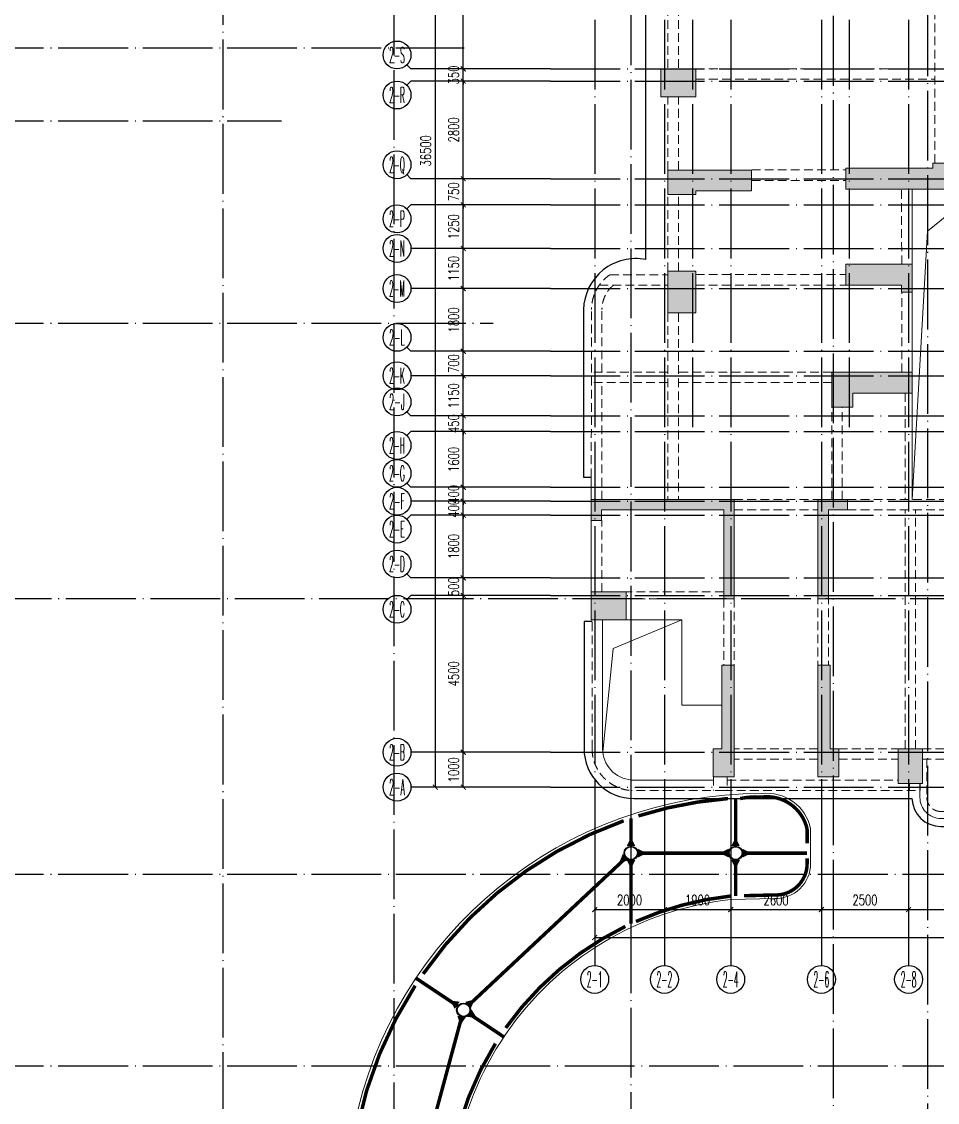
# Model space of a CAD drawing. Header units: millimetres. Extents: x 1089227 to 13101469, y 618865 to 10240562.
# Drawn here: x 2766559 to 2792816, y 4874712 to 4905709 of the extents above; entities that cross this region are included whole.
import ezdxf
from ezdxf.enums import TextEntityAlignment as Align

# ---------------------------------------------------------------- set-up
doc = ezdxf.new("R2010")
doc.units = ezdxf.units.MM
doc.header["$LTSCALE"] = 1000
doc.header["$PDMODE"] = 3
doc.header["$PDSIZE"] = 200
doc.linetypes.add('DOTE', pattern=[2.42, 2, -0.2, 0.02, -0.2])
doc.linetypes.add('HIDDEN', pattern=[0.375, 0.25, -0.125])
doc.layers.get('0').update_dxf_attribs({"linetype": 'CONTINUOUS'})
doc.layers.get('Defpoints').update_dxf_attribs({"linetype": 'CONTINUOUS'})
doc.layers.add('0914调整', color=1, linetype='CONTINUOUS', plot=False)
for name, color, linetype in [('AXIS', 3, 'CONTINUOUS'), ('AXIS_TEXT', 7, 'CONTINUOUS'), ('C-H', 8, 'CONTINUOUS'), ('DOTE', 1, 'DOTE'), ('STPM_RBEAM_SIG', 2, 'CONTINUOUS'), ('STPM_RBEAM_THICK', 3, 'CONTINUOUS'), ('降板范围', 7, 'CONTINUOUS')]:
    doc.layers.add(name, color=color, linetype=linetype)
for name, color, linetype, lineweight in [('S-BEAM-DASH', 4, 'HIDDEN', 0), ('S-HOLE', 11, 'CONTINUOUS', 0), ('S-WALL', 31, 'CONTINUOUS', 0)]:
    doc.layers.add(name, color=color, linetype=linetype, lineweight=lineweight)
doc.styles.add('_TCH_AXIS', font='COMPLEX', dxfattribs={"bigfont": 'AllInOneBig.shx'})
doc.styles.add('_TCH_DIM_T3', font='SIMPLEX', dxfattribs={"width": 0.705882, "bigfont": 'AllInOneBig.shx'})
doc.styles.add('COMPLEX', font='COMPLEX', dxfattribs={"bigfont": 'AllInOneBig.shx'})
doc.dimstyles.new('_TCH_ARCH&&100', dxfattribs={"dimtxt": 297.5, "dimasz": 100, "dimexe": 250, "dimexo": 300, "dimgap": 126.25, "dimtad": 1, "dimdec": 0, "dimzin": 0, "dimdsep": 46, "dimtxsty": '_TCH_DIM_T3', "dimblk": 'ARCHTICK', "dimcen": 0.09, "dimclrt": 7, "dimazin": 2, "dimtfac": 1, "dimtdec": 0, "dimtix": 1, "dimtmove": 2, "dimatfit": 3, "dimfxl": 0, "dimtolj": 1, "dimtzin": 0, "dimarcsym": 0})

# ---------------------------------------------------------------- blocks, each defined once
blk = doc.blocks.new('_AXISO')
blk.add_circle((0, 0), 0.5)
at = {"layer": 'AXIS_TEXT', "style": 'COMPLEX', "width": 1.041667}
blk.add_attdef('A', text='', height=0.56, dxfattribs=at).set_placement((-0.25, -0.28), (0.25, -0.28), align=Align.FIT)
blk = doc.blocks.new('_ArchTick')
at = {"color": 0, "linetype": 'ByBlock', "const_width": 0.3}
blk.add_lwpolyline([(-0.71, -0.71), (0.71, 0.71)], dxfattribs=at)
blk = doc.blocks.new('*D205')
at = {"layer": 'AXIS', "color": 0, "lineweight": -2, "transparency": 16777216}
for p, q in [((-92891, 57228), (-92891, 53978)), ((-61741, 57228), (-61741, 53978)), ((-92891, 54228), (-61741, 54228))]:
    blk.add_line(p, q, dxfattribs=at)
at = {"layer": 'Defpoints', "color": 0, "transparency": 16777216}
for p in [(-92891, 57528), (-61741, 57528), (-61741, 54228)]:
    blk.add_point(p, dxfattribs=at)
at = {"layer": 'AXIS', "color": 0, "lineweight": -2, "transparency": 16777216, "xscale": 100, "yscale": 100, "zscale": 100, "rotation": 180}
blk.add_blockref('_ArchTick', (-92891, 54228), dxfattribs=at)
at = {"layer": 'AXIS', "color": 0, "lineweight": -2, "transparency": 16777216, "xscale": 100, "yscale": 100, "zscale": 100}
blk.add_blockref('_ArchTick', (-61741, 54228), dxfattribs=at)
at = {"layer": 'AXIS', "color": 7, "transparency": 16777216, "insert": (-77316, 54503), "char_height": 297.5, "attachment_point": 5, "style": '_TCH_DIM_T3'}
blk.add_mtext('\\A1;31150', dxfattribs=at)
blk = doc.blocks.new('*D206')
at = {"layer": 'AXIS', "color": 0, "lineweight": -2, "transparency": 16777216}
for p, q in [((-92891, 57228), (-92891, 54778)), ((-90891, 57228), (-90891, 54778)), ((-92891, 55028), (-90891, 55028))]:
    blk.add_line(p, q, dxfattribs=at)
at = {"layer": 'Defpoints', "color": 0, "transparency": 16777216}
for p in [(-92891, 57528), (-90891, 57528), (-90891, 55028)]:
    blk.add_point(p, dxfattribs=at)
at = {"layer": 'AXIS', "color": 0, "lineweight": -2, "transparency": 16777216, "xscale": 100, "yscale": 100, "zscale": 100, "rotation": 180}
blk.add_blockref('_ArchTick', (-92891, 55028), dxfattribs=at)
at = {"layer": 'AXIS', "color": 0, "lineweight": -2, "transparency": 16777216, "xscale": 100, "yscale": 100, "zscale": 100}
blk.add_blockref('_ArchTick', (-90891, 55028), dxfattribs=at)
at = {"layer": 'AXIS', "color": 7, "transparency": 16777216, "insert": (-91891, 55303), "char_height": 297.5, "attachment_point": 5, "style": '_TCH_DIM_T3'}
blk.add_mtext('\\A1;2000', dxfattribs=at)
blk = doc.blocks.new('*D207')
at = {"layer": 'AXIS', "color": 0, "lineweight": -2, "transparency": 16777216}
for p, q in [((-90891, 57228), (-90891, 54778)), ((-88991, 57228), (-88991, 54778)), ((-90891, 55028), (-88991, 55028))]:
    blk.add_line(p, q, dxfattribs=at)
at = {"layer": 'Defpoints', "color": 0, "transparency": 16777216}
for p in [(-90891, 57528), (-88991, 57528), (-88991, 55028)]:
    blk.add_point(p, dxfattribs=at)
at = {"layer": 'AXIS', "color": 0, "lineweight": -2, "transparency": 16777216, "xscale": 100, "yscale": 100, "zscale": 100, "rotation": 180}
blk.add_blockref('_ArchTick', (-90891, 55028), dxfattribs=at)
at = {"layer": 'AXIS', "color": 0, "lineweight": -2, "transparency": 16777216, "xscale": 100, "yscale": 100, "zscale": 100}
blk.add_blockref('_ArchTick', (-88991, 55028), dxfattribs=at)
at = {"layer": 'AXIS', "color": 7, "transparency": 16777216, "insert": (-89941, 55303), "char_height": 297.5, "attachment_point": 5, "style": '_TCH_DIM_T3'}
blk.add_mtext('\\A1;1900', dxfattribs=at)
blk = doc.blocks.new('*D208')
at = {"layer": 'AXIS', "color": 0, "lineweight": -2, "transparency": 16777216}
for p, q in [((-88991, 57228), (-88991, 54778)), ((-86391, 57228), (-86391, 54778)), ((-88991, 55028), (-86391, 55028))]:
    blk.add_line(p, q, dxfattribs=at)
at = {"layer": 'Defpoints', "color": 0, "transparency": 16777216}
for p in [(-88991, 57528), (-86391, 57528), (-86391, 55028)]:
    blk.add_point(p, dxfattribs=at)
at = {"layer": 'AXIS', "color": 0, "lineweight": -2, "transparency": 16777216, "xscale": 100, "yscale": 100, "zscale": 100, "rotation": 180}
blk.add_blockref('_ArchTick', (-88991, 55028), dxfattribs=at)
at = {"layer": 'AXIS', "color": 0, "lineweight": -2, "transparency": 16777216, "xscale": 100, "yscale": 100, "zscale": 100}
blk.add_blockref('_ArchTick', (-86391, 55028), dxfattribs=at)
at = {"layer": 'AXIS', "color": 7, "transparency": 16777216, "insert": (-87691, 55303), "char_height": 297.5, "attachment_point": 5, "style": '_TCH_DIM_T3'}
blk.add_mtext('\\A1;2600', dxfattribs=at)
blk = doc.blocks.new('*D209')
at = {"layer": 'AXIS', "color": 0, "lineweight": -2, "transparency": 16777216}
for p, q in [((-86391, 57228), (-86391, 54778)), ((-83891, 57228), (-83891, 54778)), ((-86391, 55028), (-83891, 55028))]:
    blk.add_line(p, q, dxfattribs=at)
at = {"layer": 'Defpoints', "color": 0, "transparency": 16777216}
for p in [(-86391, 57528), (-83891, 57528), (-83891, 55028)]:
    blk.add_point(p, dxfattribs=at)
at = {"layer": 'AXIS', "color": 0, "lineweight": -2, "transparency": 16777216, "xscale": 100, "yscale": 100, "zscale": 100, "rotation": 180}
blk.add_blockref('_ArchTick', (-86391, 55028), dxfattribs=at)
at = {"layer": 'AXIS', "color": 0, "lineweight": -2, "transparency": 16777216, "xscale": 100, "yscale": 100, "zscale": 100}
blk.add_blockref('_ArchTick', (-83891, 55028), dxfattribs=at)
at = {"layer": 'AXIS', "color": 7, "transparency": 16777216, "insert": (-85141, 55303), "char_height": 297.5, "attachment_point": 5, "style": '_TCH_DIM_T3'}
blk.add_mtext('\\A1;2500', dxfattribs=at)
blk = doc.blocks.new('*D210')
at = {"layer": 'AXIS', "color": 0, "lineweight": -2, "transparency": 16777216}
for p, q in [((-83891, 57228), (-83891, 54778)), ((-81191, 57228), (-81191, 54778)), ((-83891, 55028), (-81191, 55028))]:
    blk.add_line(p, q, dxfattribs=at)
at = {"layer": 'Defpoints', "color": 0, "transparency": 16777216}
for p in [(-83891, 57528), (-81191, 57528), (-81191, 55028)]:
    blk.add_point(p, dxfattribs=at)
at = {"layer": 'AXIS', "color": 0, "lineweight": -2, "transparency": 16777216, "xscale": 100, "yscale": 100, "zscale": 100, "rotation": 180}
blk.add_blockref('_ArchTick', (-83891, 55028), dxfattribs=at)
at = {"layer": 'AXIS', "color": 0, "lineweight": -2, "transparency": 16777216, "xscale": 100, "yscale": 100, "zscale": 100}
blk.add_blockref('_ArchTick', (-81191, 55028), dxfattribs=at)
at = {"layer": 'AXIS', "color": 7, "transparency": 16777216, "insert": (-82541, 55303), "char_height": 297.5, "attachment_point": 5, "style": '_TCH_DIM_T3'}
blk.add_mtext('\\A1;2700', dxfattribs=at)
blk = doc.blocks.new('*D222')
at = {"layer": 'AXIS', "color": 0, "lineweight": -2, "transparency": 16777216}
for p, q in [((-94459, 95042), (-97709, 95042)), ((-97459, 58542), (-97459, 95042)), ((-94459, 58542), (-97709, 58542))]:
    blk.add_line(p, q, dxfattribs=at)
at = {"layer": 'Defpoints', "color": 0, "transparency": 16777216}
for p in [(-97459, 95042), (-94159, 95042), (-94159, 58542)]:
    blk.add_point(p, dxfattribs=at)
at = {"layer": 'AXIS', "color": 0, "lineweight": -2, "transparency": 16777216, "xscale": 100, "yscale": 100, "zscale": 100}
for p, rotation in [((-97459, 95042), 90), ((-97459, 58542), 270)]:
    blk.add_blockref('_ArchTick', p, dxfattribs=dict(at, rotation=rotation))
at = {"layer": 'AXIS', "color": 7, "transparency": 16777216, "insert": (-97734, 76792), "char_height": 297.5, "attachment_point": 5, "rotation": 90, "style": '_TCH_DIM_T3'}
blk.add_mtext('\\A1;36500', dxfattribs=at)
blk = doc.blocks.new('*D223')
at = {"layer": 'AXIS', "color": 0, "lineweight": -2, "transparency": 16777216}
for p, q in [((-94459, 59542), (-96909, 59542)), ((-96659, 58542), (-96659, 59542)), ((-94459, 58542), (-96909, 58542))]:
    blk.add_line(p, q, dxfattribs=at)
at = {"layer": 'Defpoints', "color": 0, "transparency": 16777216}
for p in [(-96659, 59542), (-94159, 59542), (-94159, 58542)]:
    blk.add_point(p, dxfattribs=at)
at = {"layer": 'AXIS', "color": 0, "lineweight": -2, "transparency": 16777216, "xscale": 100, "yscale": 100, "zscale": 100}
for p, rotation in [((-96659, 59542), 90), ((-96659, 58542), 270)]:
    blk.add_blockref('_ArchTick', p, dxfattribs=dict(at, rotation=rotation))
at = {"layer": 'AXIS', "color": 7, "transparency": 16777216, "insert": (-96934, 59042), "char_height": 297.5, "attachment_point": 5, "rotation": 90, "style": '_TCH_DIM_T3'}
blk.add_mtext('\\A1;1000', dxfattribs=at)
blk = doc.blocks.new('*D224')
at = {"layer": 'AXIS', "color": 0, "lineweight": -2, "transparency": 16777216}
for p, q in [((-94459, 64042), (-96909, 64042)), ((-96659, 59542), (-96659, 64042)), ((-94459, 59542), (-96909, 59542))]:
    blk.add_line(p, q, dxfattribs=at)
at = {"layer": 'Defpoints', "color": 0, "transparency": 16777216}
for p in [(-96659, 64042), (-94159, 64042), (-94159, 59542)]:
    blk.add_point(p, dxfattribs=at)
at = {"layer": 'AXIS', "color": 0, "lineweight": -2, "transparency": 16777216, "xscale": 100, "yscale": 100, "zscale": 100}
for p, rotation in [((-96659, 64042), 90), ((-96659, 59542), 270)]:
    blk.add_blockref('_ArchTick', p, dxfattribs=dict(at, rotation=rotation))
at = {"layer": 'AXIS', "color": 7, "transparency": 16777216, "insert": (-96934, 61792), "char_height": 297.5, "attachment_point": 5, "rotation": 90, "style": '_TCH_DIM_T3'}
blk.add_mtext('\\A1;4500', dxfattribs=at)
blk = doc.blocks.new('*D225')
at = {"layer": 'AXIS', "color": 0, "lineweight": -2, "transparency": 16777216}
for p, q in [((-94459, 64542), (-96909, 64542)), ((-96659, 64542), (-96659, 64642)), ((-96659, 64042), (-96659, 64542)), ((-94459, 64042), (-96909, 64042)), ((-96659, 64042), (-96659, 63942))]:
    blk.add_line(p, q, dxfattribs=at)
at = {"layer": 'Defpoints', "color": 0, "transparency": 16777216}
for p in [(-96659, 64542), (-94159, 64542), (-94159, 64042)]:
    blk.add_point(p, dxfattribs=at)
at = {"layer": 'AXIS', "color": 0, "lineweight": -2, "transparency": 16777216, "xscale": 100, "yscale": 100, "zscale": 100}
for p, rotation in [((-96659, 64542), 270), ((-96659, 64042), 90)]:
    blk.add_blockref('_ArchTick', p, dxfattribs=dict(at, rotation=rotation))
at = {"layer": 'AXIS', "color": 7, "transparency": 16777216, "insert": (-96934, 64292), "char_height": 297.5, "attachment_point": 5, "rotation": 90, "style": '_TCH_DIM_T3'}
blk.add_mtext('\\A1;500', dxfattribs=at)
blk = doc.blocks.new('*D226')
at = {"layer": 'AXIS', "color": 0, "lineweight": -2, "transparency": 16777216}
for p, q in [((-94459, 66342), (-96909, 66342)), ((-96659, 64542), (-96659, 66342)), ((-94459, 64542), (-96909, 64542))]:
    blk.add_line(p, q, dxfattribs=at)
at = {"layer": 'Defpoints', "color": 0, "transparency": 16777216}
for p in [(-96659, 66342), (-94159, 66342), (-94159, 64542)]:
    blk.add_point(p, dxfattribs=at)
at = {"layer": 'AXIS', "color": 0, "lineweight": -2, "transparency": 16777216, "xscale": 100, "yscale": 100, "zscale": 100}
for p, rotation in [((-96659, 66342), 90), ((-96659, 64542), 270)]:
    blk.add_blockref('_ArchTick', p, dxfattribs=dict(at, rotation=rotation))
at = {"layer": 'AXIS', "color": 7, "transparency": 16777216, "insert": (-96934, 65442), "char_height": 297.5, "attachment_point": 5, "rotation": 90, "style": '_TCH_DIM_T3'}
blk.add_mtext('\\A1;1800', dxfattribs=at)
blk = doc.blocks.new('*D227')
at = {"layer": 'AXIS', "color": 0, "lineweight": -2, "transparency": 16777216}
for p, q in [((-94459, 66742), (-96909, 66742)), ((-96659, 66742), (-96659, 66842)), ((-96659, 66342), (-96659, 66742)), ((-94459, 66342), (-96909, 66342)), ((-96659, 66342), (-96659, 66242))]:
    blk.add_line(p, q, dxfattribs=at)
at = {"layer": 'Defpoints', "color": 0, "transparency": 16777216}
for p in [(-96659, 66742), (-94159, 66742), (-94159, 66342)]:
    blk.add_point(p, dxfattribs=at)
at = {"layer": 'AXIS', "color": 0, "lineweight": -2, "transparency": 16777216, "xscale": 100, "yscale": 100, "zscale": 100}
for p, rotation in [((-96659, 66742), 270), ((-96659, 66342), 90)]:
    blk.add_blockref('_ArchTick', p, dxfattribs=dict(at, rotation=rotation))
at = {"layer": 'AXIS', "color": 7, "transparency": 16777216, "insert": (-96934, 66542), "char_height": 297.5, "attachment_point": 5, "rotation": 90, "style": '_TCH_DIM_T3'}
blk.add_mtext('\\A1;400', dxfattribs=at)
blk = doc.blocks.new('*D228')
at = {"layer": 'AXIS', "color": 0, "lineweight": -2, "transparency": 16777216}
for p, q in [((-94459, 67142), (-96909, 67142)), ((-96659, 67142), (-96659, 67242)), ((-96659, 66742), (-96659, 67142)), ((-94459, 66742), (-96909, 66742)), ((-96659, 66742), (-96659, 66642))]:
    blk.add_line(p, q, dxfattribs=at)
at = {"layer": 'Defpoints', "color": 0, "transparency": 16777216}
for p in [(-96659, 67142), (-94159, 67142), (-94159, 66742)]:
    blk.add_point(p, dxfattribs=at)
at = {"layer": 'AXIS', "color": 0, "lineweight": -2, "transparency": 16777216, "xscale": 100, "yscale": 100, "zscale": 100}
for p, rotation in [((-96659, 67142), 270), ((-96659, 66742), 90)]:
    blk.add_blockref('_ArchTick', p, dxfattribs=dict(at, rotation=rotation))
at = {"layer": 'AXIS', "color": 7, "transparency": 16777216, "insert": (-96934, 66942), "char_height": 297.5, "attachment_point": 5, "rotation": 90, "style": '_TCH_DIM_T3'}
blk.add_mtext('\\A1;400', dxfattribs=at)
blk = doc.blocks.new('*D229')
at = {"layer": 'AXIS', "color": 0, "lineweight": -2, "transparency": 16777216}
for p, q in [((-94459, 68742), (-96909, 68742)), ((-96659, 67142), (-96659, 68742)), ((-94459, 67142), (-96909, 67142))]:
    blk.add_line(p, q, dxfattribs=at)
at = {"layer": 'Defpoints', "color": 0, "transparency": 16777216}
for p in [(-96659, 68742), (-94159, 68742), (-94159, 67142)]:
    blk.add_point(p, dxfattribs=at)
at = {"layer": 'AXIS', "color": 0, "lineweight": -2, "transparency": 16777216, "xscale": 100, "yscale": 100, "zscale": 100}
for p, rotation in [((-96659, 68742), 90), ((-96659, 67142), 270)]:
    blk.add_blockref('_ArchTick', p, dxfattribs=dict(at, rotation=rotation))
at = {"layer": 'AXIS', "color": 7, "transparency": 16777216, "insert": (-96934, 67942), "char_height": 297.5, "attachment_point": 5, "rotation": 90, "style": '_TCH_DIM_T3'}
blk.add_mtext('\\A1;1600', dxfattribs=at)
blk = doc.blocks.new('*D230')
at = {"layer": 'AXIS', "color": 0, "lineweight": -2, "transparency": 16777216}
for p, q in [((-94459, 69192), (-96909, 69192)), ((-96659, 69192), (-96659, 69292)), ((-96659, 68742), (-96659, 69192)), ((-94459, 68742), (-96909, 68742)), ((-96659, 68742), (-96659, 68642))]:
    blk.add_line(p, q, dxfattribs=at)
at = {"layer": 'Defpoints', "color": 0, "transparency": 16777216}
for p in [(-96659, 69192), (-94159, 69192), (-94159, 68742)]:
    blk.add_point(p, dxfattribs=at)
at = {"layer": 'AXIS', "color": 0, "lineweight": -2, "transparency": 16777216, "xscale": 100, "yscale": 100, "zscale": 100}
for p, rotation in [((-96659, 69192), 270), ((-96659, 68742), 90)]:
    blk.add_blockref('_ArchTick', p, dxfattribs=dict(at, rotation=rotation))
at = {"layer": 'AXIS', "color": 7, "transparency": 16777216, "insert": (-96934, 68967), "char_height": 297.5, "attachment_point": 5, "rotation": 90, "style": '_TCH_DIM_T3'}
blk.add_mtext('\\A1;450', dxfattribs=at)
blk = doc.blocks.new('*D231')
at = {"layer": 'AXIS', "color": 0, "lineweight": -2, "transparency": 16777216}
for p, q in [((-94459, 70342), (-96909, 70342)), ((-96659, 69192), (-96659, 70342)), ((-94459, 69192), (-96909, 69192))]:
    blk.add_line(p, q, dxfattribs=at)
at = {"layer": 'Defpoints', "color": 0, "transparency": 16777216}
for p in [(-96659, 70342), (-94159, 70342), (-94159, 69192)]:
    blk.add_point(p, dxfattribs=at)
at = {"layer": 'AXIS', "color": 0, "lineweight": -2, "transparency": 16777216, "xscale": 100, "yscale": 100, "zscale": 100}
for p, rotation in [((-96659, 70342), 90), ((-96659, 69192), 270)]:
    blk.add_blockref('_ArchTick', p, dxfattribs=dict(at, rotation=rotation))
at = {"layer": 'AXIS', "color": 7, "transparency": 16777216, "insert": (-96934, 69767), "char_height": 297.5, "attachment_point": 5, "rotation": 90, "style": '_TCH_DIM_T3'}
blk.add_mtext('\\A1;1150', dxfattribs=at)
blk = doc.blocks.new('*D232')
at = {"layer": 'AXIS', "color": 0, "lineweight": -2, "transparency": 16777216}
for p, q in [((-94459, 71042), (-96909, 71042)), ((-96659, 71042), (-96659, 71142)), ((-96659, 70342), (-96659, 71042)), ((-94459, 70342), (-96909, 70342)), ((-96659, 70342), (-96659, 70242))]:
    blk.add_line(p, q, dxfattribs=at)
at = {"layer": 'Defpoints', "color": 0, "transparency": 16777216}
for p in [(-96659, 71042), (-94159, 71042), (-94159, 70342)]:
    blk.add_point(p, dxfattribs=at)
at = {"layer": 'AXIS', "color": 0, "lineweight": -2, "transparency": 16777216, "xscale": 100, "yscale": 100, "zscale": 100}
for p, rotation in [((-96659, 71042), 270), ((-96659, 70342), 90)]:
    blk.add_blockref('_ArchTick', p, dxfattribs=dict(at, rotation=rotation))
at = {"layer": 'AXIS', "color": 7, "transparency": 16777216, "insert": (-96934, 70692), "char_height": 297.5, "attachment_point": 5, "rotation": 90, "style": '_TCH_DIM_T3'}
blk.add_mtext('\\A1;700', dxfattribs=at)
blk = doc.blocks.new('*D233')
at = {"layer": 'AXIS', "color": 0, "lineweight": -2, "transparency": 16777216}
for p, q in [((-94459, 72842), (-96909, 72842)), ((-96659, 71042), (-96659, 72842)), ((-94459, 71042), (-96909, 71042))]:
    blk.add_line(p, q, dxfattribs=at)
at = {"layer": 'Defpoints', "color": 0, "transparency": 16777216}
for p in [(-96659, 72842), (-94159, 72842), (-94159, 71042)]:
    blk.add_point(p, dxfattribs=at)
at = {"layer": 'AXIS', "color": 0, "lineweight": -2, "transparency": 16777216, "xscale": 100, "yscale": 100, "zscale": 100}
for p, rotation in [((-96659, 72842), 90), ((-96659, 71042), 270)]:
    blk.add_blockref('_ArchTick', p, dxfattribs=dict(at, rotation=rotation))
at = {"layer": 'AXIS', "color": 7, "transparency": 16777216, "insert": (-96934, 71942), "char_height": 297.5, "attachment_point": 5, "rotation": 90, "style": '_TCH_DIM_T3'}
blk.add_mtext('\\A1;1800', dxfattribs=at)
blk = doc.blocks.new('*D234')
at = {"layer": 'AXIS', "color": 0, "lineweight": -2, "transparency": 16777216}
for p, q in [((-94459, 73992), (-96909, 73992)), ((-96659, 72842), (-96659, 73992)), ((-94459, 72842), (-96909, 72842))]:
    blk.add_line(p, q, dxfattribs=at)
at = {"layer": 'Defpoints', "color": 0, "transparency": 16777216}
for p in [(-96659, 73992), (-94159, 73992), (-94159, 72842)]:
    blk.add_point(p, dxfattribs=at)
at = {"layer": 'AXIS', "color": 0, "lineweight": -2, "transparency": 16777216, "xscale": 100, "yscale": 100, "zscale": 100}
for p, rotation in [((-96659, 73992), 90), ((-96659, 72842), 270)]:
    blk.add_blockref('_ArchTick', p, dxfattribs=dict(at, rotation=rotation))
at = {"layer": 'AXIS', "color": 7, "transparency": 16777216, "insert": (-96934, 73417), "char_height": 297.5, "attachment_point": 5, "rotation": 90, "style": '_TCH_DIM_T3'}
blk.add_mtext('\\A1;1150', dxfattribs=at)
blk = doc.blocks.new('*D235')
at = {"layer": 'AXIS', "color": 0, "lineweight": -2, "transparency": 16777216}
for p, q in [((-94459, 75242), (-96909, 75242)), ((-96659, 73992), (-96659, 75242)), ((-94459, 73992), (-96909, 73992))]:
    blk.add_line(p, q, dxfattribs=at)
at = {"layer": 'Defpoints', "color": 0, "transparency": 16777216}
for p in [(-96659, 75242), (-94159, 75242), (-94159, 73992)]:
    blk.add_point(p, dxfattribs=at)
at = {"layer": 'AXIS', "color": 0, "lineweight": -2, "transparency": 16777216, "xscale": 100, "yscale": 100, "zscale": 100}
for p, rotation in [((-96659, 75242), 90), ((-96659, 73992), 270)]:
    blk.add_blockref('_ArchTick', p, dxfattribs=dict(at, rotation=rotation))
at = {"layer": 'AXIS', "color": 7, "transparency": 16777216, "insert": (-96934, 74617), "char_height": 297.5, "attachment_point": 5, "rotation": 90, "style": '_TCH_DIM_T3'}
blk.add_mtext('\\A1;1250', dxfattribs=at)
blk = doc.blocks.new('*D236')
at = {"layer": 'AXIS', "color": 0, "lineweight": -2, "transparency": 16777216}
for p, q in [((-94459, 75992), (-96909, 75992)), ((-96659, 75992), (-96659, 76092)), ((-96659, 75242), (-96659, 75992)), ((-94459, 75242), (-96909, 75242)), ((-96659, 75242), (-96659, 75142))]:
    blk.add_line(p, q, dxfattribs=at)
at = {"layer": 'Defpoints', "color": 0, "transparency": 16777216}
for p in [(-96659, 75992), (-94159, 75992), (-94159, 75242)]:
    blk.add_point(p, dxfattribs=at)
at = {"layer": 'AXIS', "color": 0, "lineweight": -2, "transparency": 16777216, "xscale": 100, "yscale": 100, "zscale": 100}
for p, rotation in [((-96659, 75992), 270), ((-96659, 75242), 90)]:
    blk.add_blockref('_ArchTick', p, dxfattribs=dict(at, rotation=rotation))
at = {"layer": 'AXIS', "color": 7, "transparency": 16777216, "insert": (-96934, 75617), "char_height": 297.5, "attachment_point": 5, "rotation": 90, "style": '_TCH_DIM_T3'}
blk.add_mtext('\\A1;750', dxfattribs=at)
blk = doc.blocks.new('*D237')
at = {"layer": 'AXIS', "color": 0, "lineweight": -2, "transparency": 16777216}
for p, q in [((-94459, 78792), (-96909, 78792)), ((-96659, 75992), (-96659, 78792)), ((-94459, 75992), (-96909, 75992))]:
    blk.add_line(p, q, dxfattribs=at)
at = {"layer": 'Defpoints', "color": 0, "transparency": 16777216}
for p in [(-96659, 78792), (-94159, 78792), (-94159, 75992)]:
    blk.add_point(p, dxfattribs=at)
at = {"layer": 'AXIS', "color": 0, "lineweight": -2, "transparency": 16777216, "xscale": 100, "yscale": 100, "zscale": 100}
for p, rotation in [((-96659, 78792), 90), ((-96659, 75992), 270)]:
    blk.add_blockref('_ArchTick', p, dxfattribs=dict(at, rotation=rotation))
at = {"layer": 'AXIS', "color": 7, "transparency": 16777216, "insert": (-96934, 77392), "char_height": 297.5, "attachment_point": 5, "rotation": 90, "style": '_TCH_DIM_T3'}
blk.add_mtext('\\A1;2800', dxfattribs=at)
blk = doc.blocks.new('*D238')
at = {"layer": 'AXIS', "color": 0, "lineweight": -2, "transparency": 16777216}
for p, q in [((-94459, 79142), (-96909, 79142)), ((-96659, 79142), (-96659, 79242)), ((-96659, 78792), (-96659, 79142)), ((-94459, 78792), (-96909, 78792)), ((-96659, 78792), (-96659, 78692))]:
    blk.add_line(p, q, dxfattribs=at)
at = {"layer": 'Defpoints', "color": 0, "transparency": 16777216}
for p in [(-96659, 79142), (-94159, 79142), (-94159, 78792)]:
    blk.add_point(p, dxfattribs=at)
at = {"layer": 'AXIS', "color": 0, "lineweight": -2, "transparency": 16777216, "xscale": 100, "yscale": 100, "zscale": 100}
for p, rotation in [((-96659, 79142), 270), ((-96659, 78792), 90)]:
    blk.add_blockref('_ArchTick', p, dxfattribs=dict(at, rotation=rotation))
at = {"layer": 'AXIS', "color": 7, "transparency": 16777216, "insert": (-96934, 78967), "char_height": 297.5, "attachment_point": 5, "rotation": 90, "style": '_TCH_DIM_T3'}
blk.add_mtext('\\A1;350', dxfattribs=at)
blk = doc.blocks.new('*D239')
at = {"layer": 'AXIS', "color": 0, "lineweight": -2, "transparency": 16777216}
for p, q in [((-94459, 82942), (-96909, 82942)), ((-96659, 79142), (-96659, 82942)), ((-94459, 79142), (-96909, 79142))]:
    blk.add_line(p, q, dxfattribs=at)
at = {"layer": 'Defpoints', "color": 0, "transparency": 16777216}
for p in [(-96659, 82942), (-94159, 82942), (-94159, 79142)]:
    blk.add_point(p, dxfattribs=at)
at = {"layer": 'AXIS', "color": 0, "lineweight": -2, "transparency": 16777216, "xscale": 100, "yscale": 100, "zscale": 100}
for p, rotation in [((-96659, 82942), 90), ((-96659, 79142), 270)]:
    blk.add_blockref('_ArchTick', p, dxfattribs=dict(at, rotation=rotation))
at = {"layer": 'AXIS', "color": 7, "transparency": 16777216, "insert": (-96934, 81042), "char_height": 297.5, "attachment_point": 5, "rotation": 90, "style": '_TCH_DIM_T3'}
blk.add_mtext('\\A1;3800', dxfattribs=at)
blk = doc.blocks.new('裙房轴网260428')
at = {"layer": 'DOTE', "color": 16, "linetype": 'DOTE'}
for p, q in [((-83350, 124490.2), (-83350, -1000)), ((-86050, 90340.3), (-86050, 31991.7)), ((-91850, 88511.2), (-91850, -1000)), ((-98650, 86366.9), (-98650, -1000)), ((-103550, 84821.6), (-103550, -1000)), ((-110690, 79750), (-96629.3, 79750)), ((-110690, 77650), (-101870.1, 77650)), ((-110690, 71850), (-95801.2, 71850)), ((-120150, 63950), (-1866, 63950)), ((-110690, 56050), (-1866, 56050)), ((-110690, 50550), (-1866, 50550))]:
    blk.add_line(p, q, dxfattribs=at)
blk = doc.blocks.new('QZ-TL-0808')
at = {"layer": 'C-H'}
for points in [[(-51058, -16622), (-50058, -16622), (-50058, -17422), (-51058, -17422)], [(-50858, -20222), (-50858, -19522), (-48458, -19522), (-48458, -20122), (-50058, -20122), (-50058, -20222)], [(-42858, -19322), (-43258, -19322), (-43258, -19472), (-45758, -19472), (-45758, -20073), (-42858, -20072)], [(-45758, -22222), (-43858, -22222), (-43858, -23022), (-44158, -23022), (-44158, -22822), (-45758, -22822)], [(-50858, -22422), (-50058, -22422), (-50058, -23622), (-50858, -23622)], [(-46158, -26322), (-46158, -25322), (-43858, -25322), (-43858, -25922), (-45558, -25922), (-45558, -26322)], [(-53058, -29572), (-53058, -28972), (-48958, -28972), (-48958, -31822), (-49258, -31822), (-49258, -29272), (-52758, -29272), (-52758, -29572)], [(-46558, -31822), (-46558, -28972), (-45708, -28972), (-45708, -29272), (-46258, -29272), (-46258, -31822)], [(-53058, -31622), (-52058, -31622), (-52058, -32422), (-53058, -32422)], [(-49558, -36922), (-49558, -36122), (-49308, -36122), (-49308, -33722), (-48958, -33722), (-48958, -36922)], [(-46558, -36922), (-46558, -33722), (-46208, -33722), (-46208, -36122), (-45958, -36122), (-45958, -36922)], [(-44258, -36122), (-43558, -36122), (-43558, -37122), (-44258, -37122)]]:
    blk.add_hatch(color=256, dxfattribs=at).paths.add_polyline_path(points)
at = {"layer": 'S-WALL'}
for points in [[(-51058, -16622), (-50058, -16622), (-50058, -17422), (-51058, -17422)], [(-50858, -22422), (-50058, -22422), (-50058, -23622), (-50858, -23622)], [(-53058, -31622), (-52058, -31622), (-52058, -32422), (-53058, -32422)], [(-44258, -36122), (-43558, -36122), (-43558, -37122), (-44258, -37122)]]:
    blk.add_lwpolyline(points, close=True, dxfattribs=at)
for points in [[(-50858, -20222), (-50858, -19522), (-48458, -19522), (-48458, -20122), (-50058, -20122), (-50058, -20222), (-50858, -20222)], [(-45758, -20072), (-45758, -19472), (-43258, -19472), (-43258, -19322), (-42858, -19322), (-42858, -20072), (-45758, -20073)], [(-45758, -22222), (-43858, -22222), (-43858, -23022), (-44158, -23022), (-44158, -22822), (-45758, -22822), (-45758, -22222)], [(-46158, -26322), (-46158, -25322), (-43858, -25322), (-43858, -25922), (-45558, -25922), (-45558, -26322), (-46158, -26322)], [(-53058, -29572), (-53058, -28972), (-48958, -28972), (-48958, -31822), (-49258, -31822), (-49258, -29272), (-52758, -29272), (-52758, -29572), (-53058, -29572)], [(-46558, -31822), (-46558, -28972), (-45708, -28972), (-45708, -29272), (-46258, -29272), (-46258, -31822), (-46558, -31822)], [(-49558, -36922), (-49558, -36122), (-49308, -36122), (-49308, -33722), (-48958, -33722), (-48958, -36922), (-49558, -36922)], [(-46558, -36922), (-46558, -33722), (-46208, -33722), (-46208, -36122), (-45958, -36122), (-45958, -36922), (-46558, -36922)]]:
    blk.add_lwpolyline(points, dxfattribs=at)
blk = doc.blocks.new('1F柱网-0808')
blk.add_blockref('QZ-TL-0808', (144880, 148457))
blk = doc.blocks.new('2FJGBZ')
at = {"color": 2, "linetype": 'ByBlock'}
for centre, radius in [((92963, 109343), 200), ((92963, 109343), 184), ((95963, 109343), 200), ((95963, 109343), 184), ((88163, 104843), 200), ((88163, 104843), 184)]:
    blk.add_circle(centre, radius, dxfattribs=at)
at = {"layer": '0914调整'}
blk.add_line((101247, 111335), (101247, 111136), dxfattribs=at)
at = {"layer": 'S-BEAM-DASH'}
for p, q in [((94024, 134736), (94024, 131836)), ((94324, 134736), (94324, 131836)), ((101673, 129136), (101673, 134635)), ((94824, 131836), (101673, 131836)), ((94824, 131536), (101673, 131536)), ((94024, 128936), (94024, 131035)), ((94324, 128936), (94324, 131035)), ((96424, 128936), (99123, 128937)), ((96424, 128636), (99123, 128637)), ((100724, 126236), (100723, 128386)), ((94024, 126036), (94024, 128235)), ((94324, 126036), (94324, 128235)), ((92364, 125933), (94024, 125933)), ((94822, 125936), (99122, 125936)), ((92054, 125633), (94024, 125633)), ((94822, 125636), (99122, 125636)), ((100724, 123136), (100724, 125435)), ((91824, 120127), (91831, 124936)), ((92128, 123136), (92131, 124936)), ((94022, 124835), (94022, 119486)), ((94322, 124835), (94322, 119486)), ((94022, 123136), (91828, 123136)), ((98724, 123136), (94322, 123136)), ((94022, 122836), (91828, 122836)), ((92124, 119486), (92128, 122836)), ((98724, 122836), (94322, 122836)), ((100824, 122536), (100824, 119486)), ((98722, 119485), (98722, 122135)), ((99022, 119485), (99022, 122135)), ((95923, 119486), (98323, 119486)), ((99173, 119486), (102123, 119486)), ((95923, 119186), (98323, 119186)), ((99173, 119186), (102123, 119186)), ((100823, 112336), (100823, 119186)), ((101123, 112336), (101123, 119186)), ((92123, 116836), (92123, 118886)), ((95622, 116835), (92823, 116836)), ((95622, 116635), (92823, 116636)), ((95624, 116636), (95623, 114736)), ((95922, 116636), (95923, 114736)), ((98323, 116736), (98323, 114736)), ((98623, 116736), (98623, 114736)), ((98325, 112336), (95924, 112336)), ((98924, 112335), (100625, 112335)), ((101322, 112335), (105772, 112335)), ((98325, 112036), (95924, 112036)), ((98924, 112035), (100625, 112035)), ((101322, 112035), (105772, 112035)), ((95324, 111536), (95324, 111138)), ((95724, 111536), (95724, 111138)), ((95724, 111438), (100624, 111436)), ((100947, 111335), (100947, 111136)), ((95624, 111138), (101247, 111136))]:
    blk.add_line(p, q, dxfattribs=at)
at = {"layer": 'S-BEAM-DASH', "linetype": 'Continuous'}
for p, q in [((101024, 126236), (101023, 128386)), ((101024, 123136), (101024, 125435)), ((101024, 122536), (101024, 119486)), ((91824, 119486), (91824, 120127)), ((91823, 116836), (91823, 118886)), ((92824, 116036), (94423, 116036)), ((94423, 116036), (94423, 113586)), ((94423, 113586), (95572, 113586))]:
    blk.add_line(p, q, dxfattribs=at)
at = {"layer": 'S-BEAM-DASH'}
for points in [[(92364, 125933, 0.250464), (91831, 124936)], [(92462, 125633, 0.225478), (92131, 124936)], [(95624, 111138), (92963, 111138, -0.391773), (91847, 112338), (91847, 116035)], [(101447, 112035), (101447, 110937, 0.414214), (101847, 110537), (103498, 110537)]]:
    blk.add_lwpolyline(points, format="xyb", dxfattribs=at)
at = {"layer": 'S-BEAM-DASH', "linetype": 'Continuous'}
for points in [[(95324, 111438), (92975, 111438, -0.388352), (92147, 112338), (92147, 116035)], [(101247, 111335), (101247, 110937, 0.414214), (101847, 110337), (106174, 110337)], [(83971, 96624), (84491, 97283, 0.186086), (84810, 98313, -0.067121), (85020, 101494, -0.356749), (96709, 111051, -0.388173), (98113, 110043), (98113, 109042, -0.426201), (97073, 108043), (95823, 108011, 0.461099), (88114, 96713), (92453, 92353, -0.428316), (92395, 90182), (91336, 89221), (83971, 96624)]]:
    blk.add_lwpolyline(points, format="xyb", dxfattribs=at)
at = {"layer": 'S-HOLE'}
for points in [[(101024, 119486), (101463, 127178), (103322, 128685)], [(92153, 112236), (92450, 115207), (94423, 116035)]]:
    blk.add_lwpolyline(points, dxfattribs=at)
at = {"layer": 'STPM_RBEAM_SIG'}
for points in [[(92963, 109543, 250, 0, 0), (92963, 109793, 250, 0, 0)], [(95963, 109543, 250, 0, 0), (95963, 109793, 250, 0, 0)], [(93163, 109343, 250, 0, 0), (93413, 109343, 250, 0, 0)], [(95763, 109343, 250, 0, 0), (95513, 109343, 250, 0, 0)], [(96163, 109343, 250, 0, 0), (96413, 109343, 250, 0, 0)], [(92811, 109229, 250, 0, 0), (92623, 109065, 250, 0, 0)], [(92963, 109143, 250, 0, 0), (92963, 108893, 250, 0, 0)], [(95963, 109143, 250, 0, 0), (95963, 108893, 250, 0, 0)], [(87981, 104977, 250, 0, 0), (87775, 105118, 250, 0, 0)], [(88289, 104982, 250, 0, 0), (88480, 105143, 250, 0, 0)], [(88107, 104658, 250, 0, 0), (88072, 104411, 250, 0, 0)], [(88327, 104752, 250, 0, 0), (88540, 104621, 250, 0, 0)]]:
    blk.add_lwpolyline(points, format="xyseb", dxfattribs=at)
at = {"layer": 'STPM_RBEAM_THICK', "const_width": 100}
for points in [[(96093, 110908, -0.067925), (96715, 110951, -0.387098), (98013, 110032), (98013, 109628)], [(93176, 110411, -0.056807), (95743, 110908, -0.051648)], [(87005, 105880, -0.156782), (92753, 110270, -0.161602)], [(98013, 109193), (98013, 109042, -0.427263), (97074, 108143), (96206, 108121)], [(95816, 108111), (95816, 108111, 0.077555), (93105, 107382)], [(92802, 107241, 0.125524), (89371, 104329)], [(84881, 97895, 0.066942), (84909, 98320, -0.067121), (85118, 101474, -0.093632), (86775, 105541, -0.097736)], [(89075, 103880, 0.191071), (87876, 97284)]]:
    blk.add_lwpolyline(points, format="xyb", dxfattribs=at)
for points in [[(95963, 109543), (95963, 110908)], [(92963, 109543), (92963, 110342)], [(88309, 104980), (92817, 109207)], [(92963, 107318), (92963, 109143)], [(93163, 109343), (95763, 109343)], [(95963, 108115), (95963, 109143)], [(96163, 109343), (98013, 109343)], [(87997, 104955), (86797, 105757)], [(89317, 104071), (88329, 104732)], [(86215, 97636), (88111, 104650)]]:
    blk.add_lwpolyline(points, dxfattribs=at)
at = {"layer": '降板范围'}
blk.add_line((93392, 126366), (93392, 134735), dxfattribs=at)
for points in [[(93392, 126366, 0.465147), (91601, 124936), (91601, 120127), (91824, 120127)], [(91847, 115985), (91617, 115985), (91617, 112338, 0.414214), (93047, 110908), (101018, 110908, 0.403874), (101847, 110107), (106047, 110107), (106047, 110337)]]:
    blk.add_lwpolyline(points, format="xyb", dxfattribs=at)
blk.add_blockref('1F柱网-0808', (0, 0))
blk = doc.blocks.new('塔楼轴网260428')
at = {"layer": 'AXIS'}
for p, q in [((-98276.2, 79258.9), (-98159, 79141.7)), ((-94159, 79141.7), (-98159, 79141.7)), ((-98276.2, 78674.6), (-98159, 78791.7)), ((-94159, 78791.7), (-98159, 78791.7)), ((-98276.2, 76108.9), (-98159, 75991.7)), ((-94159, 75991.7), (-98159, 75991.7)), ((-98276.2, 75124.6), (-98159, 75241.7)), ((-94159, 75241.7), (-98159, 75241.7)), ((-94159, 73991.7), (-98159, 73991.7)), ((-94159, 72841.7), (-98159, 72841.7)), ((-98276.2, 71158.9), (-98159, 71041.7)), ((-94159, 71041.7), (-98159, 71041.7)), ((-94159, 70341.7), (-98159, 70341.7)), ((-98276.2, 69308.9), (-98159, 69191.7)), ((-94159, 69191.7), (-98159, 69191.7)), ((-98276.2, 68624.6), (-98159, 68741.7)), ((-94159, 68741.7), (-98159, 68741.7)), ((-98276.2, 67258.9), (-98159, 67141.7)), ((-94159, 67141.7), (-98159, 67141.7)), ((-94159, 66741.7), (-98159, 66741.7)), ((-98276.2, 66224.6), (-98159, 66341.7)), ((-94159, 66341.7), (-98159, 66341.7)), ((-98276.2, 64658.9), (-98159, 64541.7)), ((-94159, 64541.7), (-98159, 64541.7)), ((-98276.2, 63924.6), (-98159, 64041.7)), ((-94159, 64041.7), (-98159, 64041.7)), ((-94159, 59541.7), (-98159, 59541.7)), ((-94159, 58541.7), (-98159, 58541.7)), ((-92891, 55337.9), (-92891, 53427.5)), ((-90891, 55337.9), (-90891, 53427.5)), ((-88991, 55337.9), (-88991, 53427.5)), ((-86391, 55337.9), (-86391, 53427.5)), ((-83891, 55337.9), (-83891, 53427.5))]:
    blk.add_line(p, q, dxfattribs=at)
at = {"layer": 'DOTE', "color": 14}
for p, q in [((-92891, 99907.6), (-92891, 55337.9)), ((-90891, 99907.6), (-90891, 55337.9)), ((-90091, 99907.6), (-90091, 68741.7)), ((-88991, 99907.6), (-88991, 55337.9)), ((-86391, 99907.6), (-86391, 55337.9)), ((-85591, 99907.6), (-85591, 68741.7)), ((-83891, 99907.6), (-83891, 55337.9)), ((-94159, 79141.7), (-60825.5, 79141.7)), ((-94159, 78791.7), (-60825.5, 78791.7)), ((-94159, 75991.7), (-60825.5, 75991.7)), ((-94159, 75241.7), (-60825.5, 75241.7)), ((-94159, 73991.7), (-60825.5, 73991.7)), ((-94159, 72841.7), (-60825.5, 72841.7)), ((-94159, 71041.7), (-60825.5, 71041.7)), ((-94159, 70341.7), (-60825.5, 70341.7)), ((-94159, 69191.7), (-60825.5, 69191.7)), ((-94159, 68741.7), (-60825.5, 68741.7)), ((-94159, 67141.7), (-60825.5, 67141.7)), ((-94159, 66741.7), (-60825.5, 66741.7)), ((-94159, 66341.7), (-60825.5, 66341.7)), ((-94159, 64541.7), (-60825.5, 64541.7)), ((-94159, 64041.7), (-60825.5, 64041.7)), ((-94159, 59541.7), (-60825.5, 59541.7)), ((-94159, 58541.7), (-60825.5, 58541.7))]:
    blk.add_line(p, q, dxfattribs=at)
at = {"layer": 'AXIS'}
ref = blk.add_blockref('_AXISO', (-98559, 79541.7), dxfattribs=dict(at, xscale=800, yscale=800, zscale=800))
ref.add_attrib('A', '2-S', dxfattribs={"layer": 'AXIS_TEXT', "height": 452.55, "style": '_TCH_AXIS', "width": 0.35}).set_placement((-98785.3, 79315.4), (-98332.7, 79315.4), align=Align.FIT)
ref = blk.add_blockref('_AXISO', (-98559, 78391.7), dxfattribs=dict(at, xscale=800, yscale=800, zscale=800))
ref.add_attrib('A', '2-R', dxfattribs={"layer": 'AXIS_TEXT', "height": 452.55, "style": '_TCH_AXIS', "width": 0.328125}).set_placement((-98785.3, 78165.4), (-98332.7, 78165.4), align=Align.FIT)
ref = blk.add_blockref('_AXISO', (-98559, 76391.7), dxfattribs=dict(at, xscale=800, yscale=800, zscale=800))
ref.add_attrib('A', '2-Q', dxfattribs={"layer": 'AXIS_TEXT', "height": 452.55, "style": '_TCH_AXIS', "width": 0.33871}).set_placement((-98785.3, 76165.4), (-98332.7, 76165.4), align=Align.FIT)
ref = blk.add_blockref('_AXISO', (-98559, 74841.7), dxfattribs=dict(at, xscale=800, yscale=800, zscale=800))
ref.add_attrib('A', '2-P', dxfattribs={"layer": 'AXIS_TEXT', "height": 452.55, "style": '_TCH_AXIS', "width": 0.333333}).set_placement((-98785.3, 74615.4), (-98332.7, 74615.4), align=Align.FIT)
ref = blk.add_blockref('_AXISO', (-98559, 73991.7), dxfattribs=dict(at, xscale=800, yscale=800, zscale=800))
ref.add_attrib('A', '2-N', dxfattribs={"layer": 'AXIS_TEXT', "height": 452.55, "style": '_TCH_AXIS', "width": 0.323077}).set_placement((-98785.3, 73765.4), (-98332.7, 73765.4), align=Align.FIT)
ref = blk.add_blockref('_AXISO', (-98559, 72841.7), dxfattribs=dict(at, xscale=800, yscale=800, zscale=800))
ref.add_attrib('A', '2-M', dxfattribs={"layer": 'AXIS_TEXT', "height": 452.55, "style": '_TCH_AXIS', "width": 0.313433}).set_placement((-98785.3, 72615.4), (-98332.7, 72615.4), align=Align.FIT)
ref = blk.add_blockref('_AXISO', (-98559, 71441.7), dxfattribs=dict(at, xscale=800, yscale=800, zscale=800))
ref.add_attrib('A', '2-L', dxfattribs={"layer": 'AXIS_TEXT', "height": 452.55, "style": '_TCH_AXIS', "width": 0.344262}).set_placement((-98785.3, 71215.4), (-98332.7, 71215.4), align=Align.FIT)
ref = blk.add_blockref('_AXISO', (-98559, 70341.7), dxfattribs=dict(at, xscale=800, yscale=800, zscale=800))
ref.add_attrib('A', '2-K', dxfattribs={"layer": 'AXIS_TEXT', "height": 452.55, "style": '_TCH_AXIS', "width": 0.323077}).set_placement((-98785.3, 70115.4), (-98332.7, 70115.4), align=Align.FIT)
ref = blk.add_blockref('_AXISO', (-98559, 69591.7), dxfattribs=dict(at, xscale=800, yscale=800, zscale=800))
ref.add_attrib('A', '2-J', dxfattribs={"layer": 'AXIS_TEXT', "height": 452.55, "style": '_TCH_AXIS', "width": 0.368421}).set_placement((-98785.3, 69365.4), (-98332.7, 69365.4), align=Align.FIT)
ref = blk.add_blockref('_AXISO', (-98559, 68341.7), dxfattribs=dict(at, xscale=800, yscale=800, zscale=800))
ref.add_attrib('A', '2-H', dxfattribs={"layer": 'AXIS_TEXT', "height": 452.55, "style": '_TCH_AXIS', "width": 0.318182}).set_placement((-98785.3, 68115.4), (-98332.7, 68115.4), align=Align.FIT)
ref = blk.add_blockref('_AXISO', (-98559, 67541.7), dxfattribs=dict(at, xscale=800, yscale=800, zscale=800))
ref.add_attrib('A', '2-G', dxfattribs={"layer": 'AXIS_TEXT', "height": 452.55, "style": '_TCH_AXIS', "width": 0.328125}).set_placement((-98785.3, 67315.4), (-98332.7, 67315.4), align=Align.FIT)
ref = blk.add_blockref('_AXISO', (-98559, 66741.7), dxfattribs=dict(at, xscale=800, yscale=800, zscale=800))
ref.add_attrib('A', '2-F', dxfattribs={"layer": 'AXIS_TEXT', "height": 452.55, "style": '_TCH_AXIS', "width": 0.33871}).set_placement((-98785.3, 66515.4), (-98332.7, 66515.4), align=Align.FIT)
ref = blk.add_blockref('_AXISO', (-98559, 65941.7), dxfattribs=dict(at, xscale=800, yscale=800, zscale=800))
ref.add_attrib('A', '2-E', dxfattribs={"layer": 'AXIS_TEXT', "height": 452.55, "style": '_TCH_AXIS', "width": 0.33871}).set_placement((-98785.3, 65715.4), (-98332.7, 65715.4), align=Align.FIT)
ref = blk.add_blockref('_AXISO', (-98559, 64941.7), dxfattribs=dict(at, xscale=800, yscale=800, zscale=800))
ref.add_attrib('A', '2-D', dxfattribs={"layer": 'AXIS_TEXT', "height": 452.55, "style": '_TCH_AXIS', "width": 0.333333}).set_placement((-98785.3, 64715.4), (-98332.7, 64715.4), align=Align.FIT)
ref = blk.add_blockref('_AXISO', (-98559, 63641.7), dxfattribs=dict(at, xscale=800, yscale=800, zscale=800))
ref.add_attrib('A', '2-C', dxfattribs={"layer": 'AXIS_TEXT', "height": 452.55, "style": '_TCH_AXIS', "width": 0.344262}).set_placement((-98785.3, 63415.4), (-98332.7, 63415.4), align=Align.FIT)
ref = blk.add_blockref('_AXISO', (-98559, 59541.7), dxfattribs=dict(at, xscale=800, yscale=800, zscale=800))
ref.add_attrib('A', '2-B', dxfattribs={"layer": 'AXIS_TEXT', "height": 452.55, "style": '_TCH_AXIS', "width": 0.333333}).set_placement((-98785.3, 59315.4), (-98332.7, 59315.4), align=Align.FIT)
ref = blk.add_blockref('_AXISO', (-98559, 58541.7), dxfattribs=dict(at, xscale=800, yscale=800, zscale=800))
ref.add_attrib('A', '2-A', dxfattribs={"layer": 'AXIS_TEXT', "height": 452.55, "style": '_TCH_AXIS', "width": 0.328125}).set_placement((-98785.3, 58315.4), (-98332.7, 58315.4), align=Align.FIT)
ref = blk.add_blockref('_AXISO', (-92891, 53027.5), dxfattribs=dict(at, xscale=800, yscale=800, zscale=800))
ref.add_attrib('A', '2-1', dxfattribs={"layer": 'AXIS_TEXT', "height": 452.55, "style": '_TCH_AXIS', "width": 0.381818}).set_placement((-93117.3, 52801.3), (-92664.7, 52801.3), align=Align.FIT)
ref = blk.add_blockref('_AXISO', (-90891, 53027.5), dxfattribs=dict(at, xscale=800, yscale=800, zscale=800))
ref.add_attrib('A', '2-2', dxfattribs={"layer": 'AXIS_TEXT', "height": 452.55, "style": '_TCH_AXIS', "width": 0.35}).set_placement((-91117.3, 52801.3), (-90664.7, 52801.3), align=Align.FIT)
ref = blk.add_blockref('_AXISO', (-88991, 53027.5), dxfattribs=dict(at, xscale=800, yscale=800, zscale=800))
ref.add_attrib('A', '2-4', dxfattribs={"layer": 'AXIS_TEXT', "height": 452.55, "style": '_TCH_AXIS', "width": 0.33871}).set_placement((-89217.3, 52801.3), (-88764.7, 52801.3), align=Align.FIT)
ref = blk.add_blockref('_AXISO', (-86391, 53027.5), dxfattribs=dict(at, xscale=800, yscale=800, zscale=800))
ref.add_attrib('A', '2-6', dxfattribs={"layer": 'AXIS_TEXT', "height": 452.55, "style": '_TCH_AXIS', "width": 0.35}).set_placement((-86617.3, 52801.3), (-86164.7, 52801.3), align=Align.FIT)
ref = blk.add_blockref('_AXISO', (-83891, 53027.5), dxfattribs=dict(at, xscale=800, yscale=800, zscale=800))
ref.add_attrib('A', '2-8', dxfattribs={"layer": 'AXIS_TEXT', "height": 452.55, "style": '_TCH_AXIS', "width": 0.35}).set_placement((-84117.3, 52801.3), (-83664.7, 52801.3), align=Align.FIT)
for p1, p2, distance, picture, middle in [((-94159, 58541.7), (-94159, 95041.7), 3300, '*D222', (-97734, 76791.7)), ((-94159, 79141.7), (-94159, 82941.7), 2500, '*D239', (-96934, 81041.7)), ((-94159, 78791.7), (-94159, 79141.7), 2500, '*D238', (-96934, 78966.7)), ((-94159, 75991.7), (-94159, 78791.7), 2500, '*D237', (-96934, 77391.7)), ((-94159, 75241.7), (-94159, 75991.7), 2500, '*D236', (-96934, 75616.7)), ((-94159, 73991.7), (-94159, 75241.7), 2500, '*D235', (-96934, 74616.7)), ((-94159, 72841.7), (-94159, 73991.7), 2500, '*D234', (-96934, 73416.7)), ((-94159, 71041.7), (-94159, 72841.7), 2500, '*D233', (-96934, 71941.7)), ((-94159, 70341.7), (-94159, 71041.7), 2500, '*D232', (-96934, 70691.7)), ((-94159, 69191.7), (-94159, 70341.7), 2500, '*D231', (-96934, 69766.7)), ((-94159, 68741.7), (-94159, 69191.7), 2500, '*D230', (-96934, 68966.7)), ((-94159, 67141.7), (-94159, 68741.7), 2500, '*D229', (-96934, 67941.7)), ((-94159, 66741.7), (-94159, 67141.7), 2500, '*D228', (-96934, 66941.7)), ((-94159, 66341.7), (-94159, 66741.7), 2500, '*D227', (-96934, 66541.7)), ((-94159, 64541.7), (-94159, 66341.7), 2500, '*D226', (-96934, 65441.7)), ((-94159, 64041.7), (-94159, 64541.7), 2500, '*D225', (-96934, 64291.7)), ((-94159, 59541.7), (-94159, 64041.7), 2500, '*D224', (-96934, 61791.7)), ((-94159, 58541.7), (-94159, 59541.7), 2500, '*D223', (-96934, 59041.7)), ((-92891, 57527.8), (-61741, 57527.8), -3300, '*D205', (-77316, 54502.8)), ((-92891, 57527.8), (-90891, 57527.8), -2500, '*D206', (-91891, 55302.8)), ((-90891, 57527.8), (-88991, 57527.8), -2500, '*D207', (-89941, 55302.8)), ((-88991, 57527.8), (-86391, 57527.8), -2500, '*D208', (-87691, 55302.8)), ((-86391, 57527.8), (-83891, 57527.8), -2500, '*D209', (-85141, 55302.8)), ((-83891, 57527.8), (-81191, 57527.8), -2500, '*D210', (-82541, 55302.8))]:
    dim = blk.add_aligned_dim(p1=p1, p2=p2, distance=distance, dimstyle='_TCH_ARCH&&100', dxfattribs=at)
    dim.commit()
    dim.dimension.update_dxf_attribs({"geometry": picture, "text_midpoint": middle})
blk = doc.blocks.new('04地块地下轴网260428')
for name in ['裙房轴网260428', '塔楼轴网260428']:
    blk.add_blockref(name, (0, 0))

msp = doc.modelspace()

# ---------------------------------------------------------------- block references
for name, p in [('2FJGBZ', (2691067.831, 4772518.421)), ('04地块地下轴网260428', (2875880.956, 4825211.796))]:
    msp.add_blockref(name, p)

doc.saveas('drawing.dxf')
